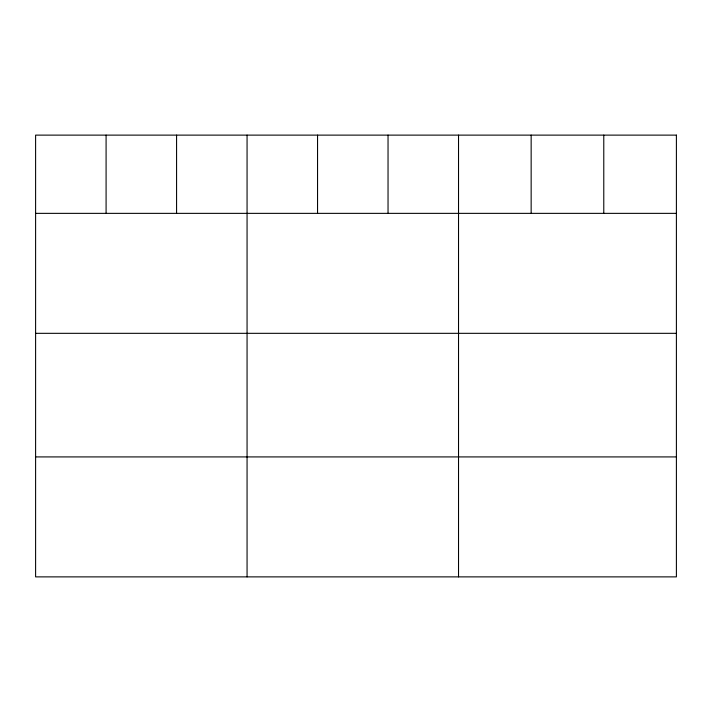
<?xml version="1.0" encoding="UTF-8"?>
<svg xmlns="http://www.w3.org/2000/svg" width="712" height="712" viewBox="0 0 712 712"><rect width="100%" height="100%" fill="white"/><g stroke="black" fill="none" stroke-linecap="round" stroke-linejoin="round"><path stroke-width="1.07" d="M35.6 213.36L676.4 213.36M35.6 333.323L676.4 333.323M35.6 456.917L676.4 456.917M603.776 135.12L603.776 213.36M531.152 135.12L531.152 213.36M458.528 135.12L458.528 576.88M388.04 135.12L388.04 213.36M317.552 135.12L317.552 213.36M247.064 135.12L247.064 576.88M176.576 135.12L176.576 213.36M106.088 135.12L106.088 213.36M676.4 135.12L35.6 135.12L35.6 576.88L676.4 576.88L676.4 135.12"/></g></svg>
